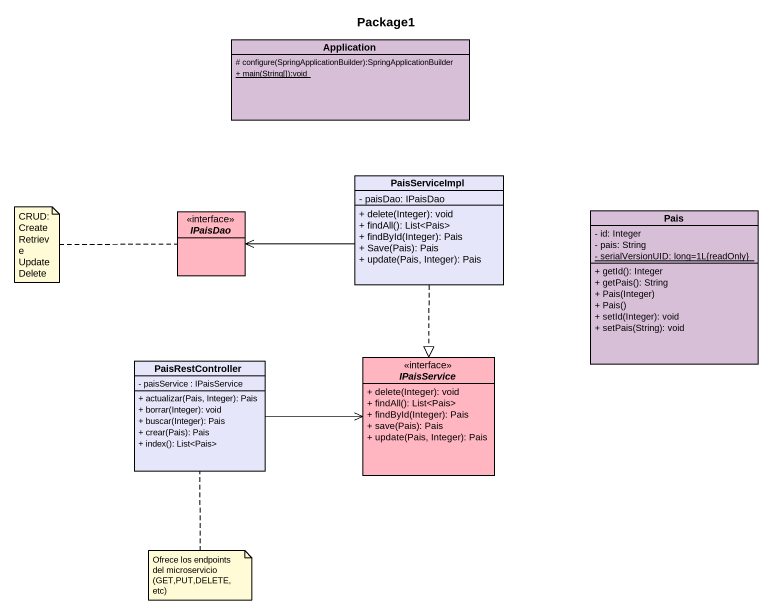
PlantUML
@startuml
title Package1
hide circle
hide empty members
skinparam classAttributeIconSize 0
class Application #D8BFD8 {
  {field} # configure(SpringApplicationBuilder):SpringApplicationBuilder
  {static} {field} + main(String[]):void
}
class PaisServiceImpl #E6E6FA {
  - paisDao: IPaisDao
  + delete(Integer): void
  + findAll(): List<Pais>
  + findById(Integer): Pais
  + Save(Pais): Pais
  + update(Pais, Integer): Pais
}
interface IPaisDao #FFB6C1
class Pais #D8BFD8 {
  - id: Integer
  - pais: String
  {static} - serialVersionUID: long=1L{readOnly}
  + getId(): Integer
  + getPais(): String
  + Pais(Integer)
  + Pais()
  + setId(Integer): void
  + setPais(String): void
}
class PaisRestController #E6E6FA {
  - paisService : IPaisService
  + actualizar(Pais, Integer): Pais
  + borrar(Integer): void
  + buscar(Integer): Pais
  + crear(Pais): Pais
  + index(): List<Pais>
}
interface IPaisService #FFB6C1 {
  + delete(Integer): void
  + findAll(): List<Pais>
  + findById(Integer): Pais
  + save(Pais): Pais
  + update(Pais, Integer): Pais
}
PaisServiceImpl ..|> IPaisService
IPaisDao <-right- PaisServiceImpl
PaisRestController -right-> IPaisService
note left of IPaisDao
  CRUD:
  Create
  Retrieve
  Update
  Delete
end note
note bottom of PaisRestController : Ofrece los endpoints del microservicio (GET,PUT,DELETE,etc)
@enduml
